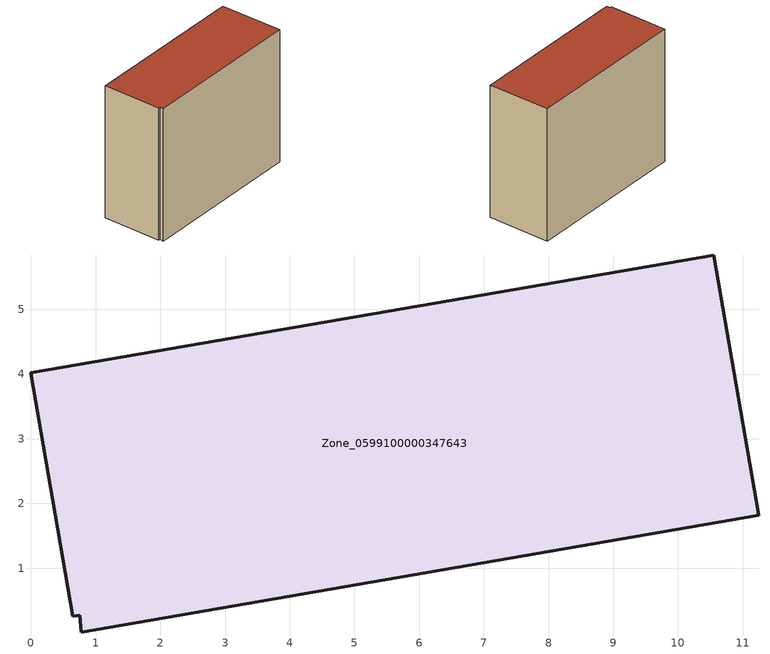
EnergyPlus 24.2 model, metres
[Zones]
Zone_0599100000347643
 floor ground (C_G): 0.75,0.27 0.65,0.26 0,4.02 10.55,5.84 11.25,1.82 0.78,0.01 z0
 wall outside (C_F): 11.25,1.82 10.55,5.84 0,4.02 0.65,0.26 0.75,0.27 0.78,0.01 11.25,1.82 z0:8.76
 roof outside (C_R): 0.78,0.01 11.25,1.82 10.55,5.84 0,4.02 0.65,0.26 0.75,0.27 z8.76
[BUILDING]
Pand.0599100000347643: North Axis=0; Terrain=City; Loads Convergence Tolerance Value=0.04; Temperature Convergence Tolerance Value=0.4; Solar Distribution=FullExterior; Maximum Number of Warmup Days=25; Minimum Number of Warmup Days=1
[Site:Location]
Rotterdam.The.Hague.AP_ZH_NLD Design_Conditions: Latitude=51.96; Longitude=4.45; Time Zone=1; Elevation=-4.5
[SITE:GROUNDTEMPERATURE:BUILDINGSURFACE]
18, 18, 18, 18, 18, 18, 18, 18, 18, 18, 18, 18
[MATERIAL] Thermal Absorptance=0.9; Solar Absorptance=0.7; Visible Absorptance=0.7
Name | Roughness | Thickness | Conductivity | Density | Specific Heat
G.TI.1992-2005 | MediumSmooth | 0.15 | 0.06 | 540 | 1210
F.TI.1992-2005 | Rough | 0.3 | 0.12 | 1920 | 840
R.TI.1992-2005 | MediumRough | 0.2 | 0.08 | 1500 | 1000
[CONSTRUCTION]
C_G: G.TI.1992-2005
C_F: F.TI.1992-2005
C_R: R.TI.1992-2005
[ZONE]
Zone_0599100000347643: Type=1; Multiplier=1; Ceiling Height=Autocalculate; Volume=Autocalculate; Floor Area=autocalculate; Part of Total Floor Area=Yes
[ZONEINFILTRATION:DESIGNFLOWRATE]
Infil_Zone_0599100000347643: Zone or ZoneList or Space or SpaceList=Zone_0599100000347643; Schedule=AlwaysOn; Design Flow Rate Calculation Method=Flow/Area; Flow Rate per Floor Area=0.0015; Constant Term Coefficient=1; Temperature Term Coefficient=0; Velocity Term Coefficient=0; Velocity Squared Term Coefficient=0
[HVACTEMPLATE:ZONE:IDEALLOADSAIRSYSTEM]
Zone_0599100000347643: Maximum Heating Supply Air Temperature=50; Minimum Cooling Supply Air Temperature=13; Maximum Heating Supply Air Humidity Ratio=0.0156; Minimum Cooling Supply Air Humidity Ratio=0.0077; Heating Limit=NoLimit; Cooling Limit=NoLimit; Dehumidification Control Type=ConstantSensibleHeatRatio; Cooling Sensible Heat Ratio=0.7; Dehumidification Setpoint=60; Humidification Control Type=None; Humidification Setpoint=30; Outdoor Air Method=None; Outdoor Air Flow Rate per Person=0.00944; Outdoor Air Flow Rate per Zone Floor Area=0; Outdoor Air Flow Rate per Zone=0; Demand Controlled Ventilation Type=None; Outdoor Air Economizer Type=NoEconomizer; Heat Recovery Type=None; Sensible Heat Recovery Effectiveness=0.7; Latent Heat Recovery Effectiveness=0.65
[ZONECONTROL:THERMOSTAT]
ThermostatControl_Zone_0599100000347643: Zone or ZoneList=Zone_0599100000347643; Control Type Schedule=DualSetpointControlType; Control 1=Thermostat_Zone_0599100000347643; Temperature Difference Between Cutout And Setpoint=0
[THERMOSTATSETPOINT:DUALSETPOINT]
Thermostat_Zone_0599100000347643: Heating Setpoint Temperature Schedule=HeatingSetpoint_Zone_0599100000347643; Cooling Setpoint Temperature Schedule=CoolingSetpoint_Zone_0599100000347643
[SCHEDULE:COMPACT]
HeatingSetpoint_Zone_0599100000347643: Through: 12/31, For: AllDays, Until: 24:00, 21
CoolingSetpoint_Zone_0599100000347643: Through: 12/31, For: AllDays, Until: 24:00, 24
DualSetpointControlType: Through: 12/31, For: AllDays, Until: 24:00, 4
AlwaysOn: Through: 12/31, For: AllDays, Until: 24:00, 1
